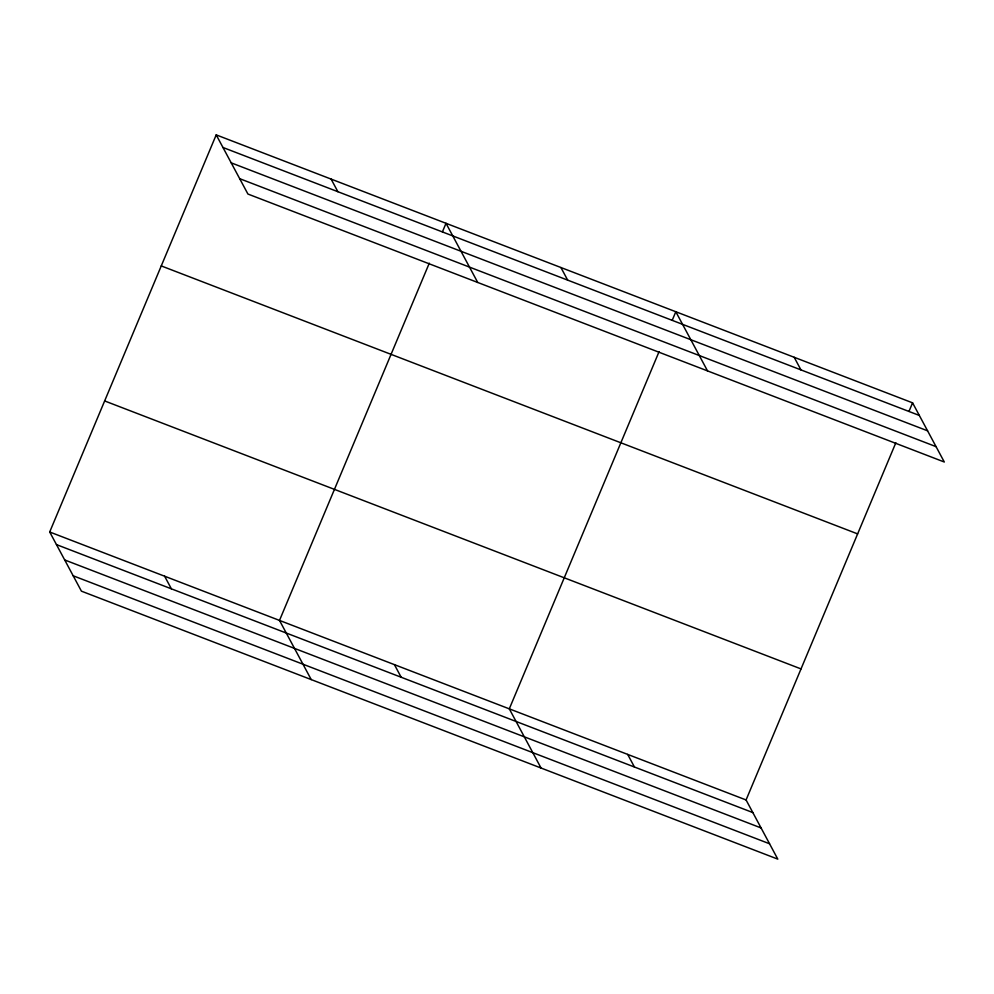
<?xml version="1.0" encoding="UTF-8"?>
<svg xmlns="http://www.w3.org/2000/svg" width="994" height="994" viewBox="0 0 994 994"><rect width="100%" height="100%" fill="white"/><g stroke="black" fill="none" stroke-linecap="round" stroke-linejoin="round"><path stroke-width="1.49" d="M49.7 531.989L746.072 799.959L777.793 859.127L81.421 591.157L49.7 531.989L216.207 134.873L912.579 402.843L944.3 462.011L247.928 194.041L216.207 134.873M429.284 263.186L279.5 620.418L311.221 679.585M442.429 231.85L446.008 223.302L477.729 282.47M659.084 351.615L509.301 708.846L541.034 768.014M672.23 320.279L675.808 311.731L707.529 370.899M746.072 799.959L895.855 442.728M908.988 411.392L912.579 402.843M222.967 147.485L919.338 415.455M231.204 162.842L927.576 430.824M239.691 178.672L936.062 446.654M161.264 265.92L857.623 533.89M104.643 400.942L801.015 668.912M56.459 544.6L752.831 812.57M64.697 559.957L761.069 827.94M73.183 575.787L769.555 843.769M794.194 357.293L800.953 369.905M560.914 267.523L567.673 280.122M331.101 179.082L337.873 191.693M627.686 754.409L634.445 767.02M394.407 664.638L401.166 677.237M164.606 576.197L171.366 588.808"/></g></svg>
